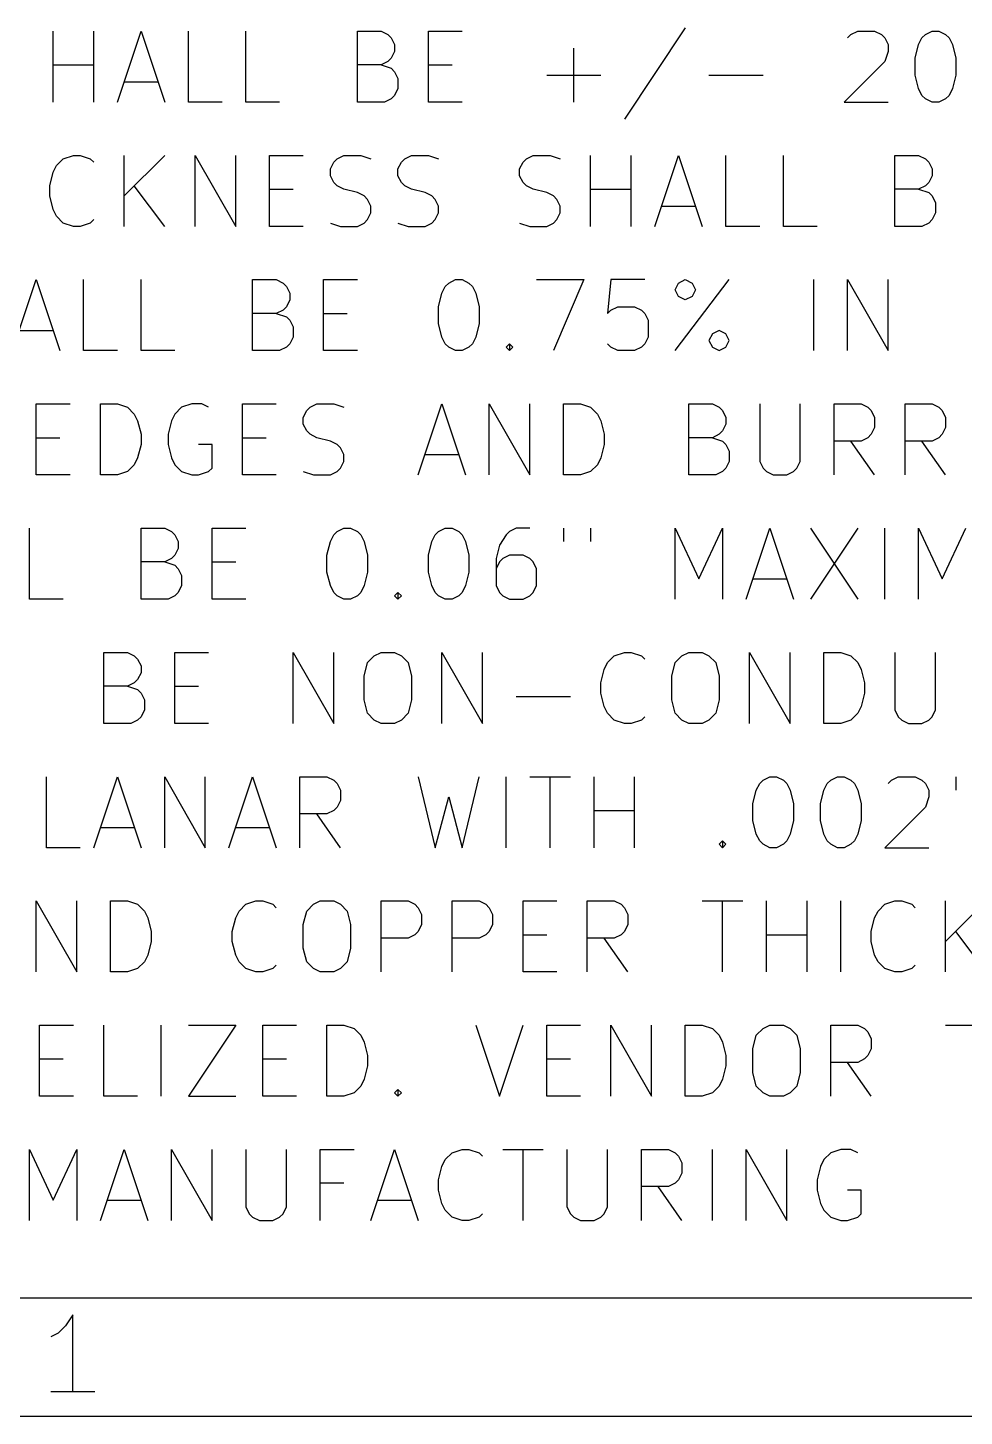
# Model space of a CAD drawing. Extents: x 8 to 330, y -289 to -8.
# Drawn here: x 32.93 to 48.76, y -289 to -265.54 of the extents above; entities that cross this region are included whole.
import ezdxf

# ---------------------------------------------------------------- set-up
doc = ezdxf.new("R2010")
doc.units = 0
doc.header["$MEASUREMENT"] = 0
doc.layers.add('BLACK', color=7, linetype='CONTINUOUS')

msp = doc.modelspace()

# ---------------------------------------------------------------- linework, layer by layer
at = {"layer": 'BLACK', "linetype": 'CONTINUOUS'}
for p, q in [((33.3593, -266.793), (33.3593, -265.593)), ((34.045, -266.793), (34.045, -265.593)), ((34.445, -266.793), (34.845, -265.593)), ((34.845, -265.593), (35.245, -266.793)), ((35.645, -266.793), (35.645, -265.593)), ((36.6164, -266.793), (36.6164, -265.593)), ((38.5021, -265.593), (38.9021, -265.593)), ((38.5021, -266.793), (38.5021, -265.593)), ((38.9021, -265.593), (39.0164, -265.65)), ((39.7021, -265.593), (40.2736, -265.593)), ((39.7021, -266.793), (39.7021, -265.593)), ((44.045, -265.536), (43.0164, -267.079)), ((46.845, -265.65), (46.9593, -265.593)), ((46.9593, -265.593), (47.245, -265.593)), ((47.245, -265.593), (47.3593, -265.65)), ((48.1021, -265.65), (48.2164, -265.593)), ((48.2164, -265.593), (48.3307, -265.593)), ((48.3307, -265.593), (48.445, -265.65)), ((39.0164, -265.65), (39.0736, -265.707)), ((39.0736, -265.707), (39.1307, -265.821)), ((39.1307, -265.821), (39.1307, -265.936)), ((46.7879, -265.707), (46.845, -265.65)), ((47.3593, -265.65), (47.4164, -265.707)), ((47.4164, -265.707), (47.4736, -265.821)), ((47.4736, -265.821), (47.4736, -265.936)), ((47.9307, -266.05), (47.9879, -265.821)), ((47.9879, -265.821), (48.045, -265.707)), ((48.045, -265.707), (48.1021, -265.65)), ((48.445, -265.65), (48.5021, -265.707)), ((48.5021, -265.707), (48.5593, -265.821)), ((48.5593, -265.821), (48.6164, -266.05)), ((39.0736, -266.05), (39.0164, -266.107)), ((39.1307, -265.936), (39.0736, -266.05)), ((42.1593, -266.793), (42.1593, -265.879)), ((47.4736, -265.936), (47.4164, -266.107)), ((47.9307, -266.336), (47.9307, -266.05)), ((48.6164, -266.05), (48.6164, -266.336)), ((33.3593, -266.164), (34.045, -266.164)), ((38.9021, -266.164), (38.5021, -266.164)), ((39.0164, -266.107), (38.9021, -266.164)), ((38.9021, -266.164), (39.0736, -266.221)), ((39.0736, -266.221), (39.1307, -266.279)), ((39.1307, -266.279), (39.1879, -266.393)), ((39.7021, -266.164), (40.1021, -266.164)), ((41.7021, -266.336), (42.6164, -266.336)), ((44.445, -266.336), (45.3593, -266.336)), ((47.4164, -266.107), (46.7307, -266.793)), ((47.9879, -266.564), (47.9307, -266.336)), ((48.6164, -266.336), (48.5593, -266.564)), ((34.5593, -266.45), (35.1307, -266.45)), ((39.1879, -266.564), (39.1307, -266.679)), ((39.1879, -266.393), (39.1879, -266.564)), ((48.045, -266.679), (47.9879, -266.564)), ((48.5593, -266.564), (48.5021, -266.679)), ((36.2164, -266.793), (35.645, -266.793)), ((37.1879, -266.793), (36.6164, -266.793)), ((38.9593, -266.793), (38.5021, -266.793)), ((39.0736, -266.736), (38.9593, -266.793)), ((39.1307, -266.679), (39.0736, -266.736)), ((40.2736, -266.793), (39.7021, -266.793)), ((46.7307, -266.793), (47.4736, -266.793)), ((48.1021, -266.736), (48.045, -266.679)), ((48.2164, -266.793), (48.1021, -266.736)), ((48.3307, -266.793), (48.2164, -266.793)), ((48.445, -266.736), (48.3307, -266.793)), ((48.5021, -266.679), (48.445, -266.736)), ((33.5307, -267.75), (33.7021, -267.693)), ((33.7021, -267.693), (33.8164, -267.693)), ((33.8164, -267.693), (33.9879, -267.75)), ((34.5593, -268.893), (34.5593, -267.693)), ((35.245, -267.693), (34.5593, -268.379)), ((35.7593, -267.693), (36.445, -268.893)), ((35.7593, -268.893), (35.7593, -267.693)), ((36.445, -268.893), (36.445, -267.693)), ((37.0164, -268.893), (37.0164, -267.693)), ((37.0164, -267.693), (37.5879, -267.693)), ((38.1593, -267.75), (38.2736, -267.693)), ((38.2736, -267.693), (38.5593, -267.693)), ((38.5593, -267.693), (38.7307, -267.75)), ((39.3021, -267.75), (39.4164, -267.693)), ((39.4164, -267.693), (39.7021, -267.693)), ((39.7021, -267.693), (39.8736, -267.75)), ((41.3593, -267.75), (41.4736, -267.693)), ((41.4736, -267.693), (41.7593, -267.693)), ((41.7593, -267.693), (41.9307, -267.75)), ((42.445, -268.893), (42.445, -267.693)), ((43.1307, -268.893), (43.1307, -267.693)), ((43.5307, -268.893), (43.9307, -267.693)), ((43.9307, -267.693), (44.3307, -268.893)), ((44.7307, -268.893), (44.7307, -267.693)), ((45.7021, -268.893), (45.7021, -267.693)), ((47.5879, -267.693), (47.9879, -267.693)), ((47.5879, -268.893), (47.5879, -267.693)), ((47.9879, -267.693), (48.1021, -267.75)), ((33.3021, -268.207), (33.3593, -267.979)), ((33.3593, -267.979), (33.4164, -267.864)), ((33.4164, -267.864), (33.5307, -267.75)), ((33.9879, -267.75), (34.045, -267.807)), ((38.045, -267.921), (38.1021, -267.807)), ((38.045, -268.036), (38.045, -267.921)), ((38.1021, -267.807), (38.1593, -267.75)), ((39.1879, -267.921), (39.245, -267.807)), ((39.1879, -268.036), (39.1879, -267.921)), ((39.245, -267.807), (39.3021, -267.75)), ((41.245, -267.921), (41.3021, -267.807)), ((41.245, -268.036), (41.245, -267.921)), ((41.3021, -267.807), (41.3593, -267.75)), ((48.1021, -267.75), (48.1593, -267.807)), ((48.1593, -267.807), (48.2164, -267.921)), ((48.2164, -267.921), (48.2164, -268.036)), ((33.3021, -268.379), (33.3021, -268.207)), ((35.245, -268.893), (34.7307, -268.207)), ((38.1021, -268.15), (38.045, -268.036)), ((38.1593, -268.207), (38.1021, -268.15)), ((38.2736, -268.264), (38.1593, -268.207)), ((39.245, -268.15), (39.1879, -268.036)), ((39.3021, -268.207), (39.245, -268.15)), ((39.4164, -268.264), (39.3021, -268.207)), ((41.3021, -268.15), (41.245, -268.036)), ((41.3593, -268.207), (41.3021, -268.15)), ((41.4736, -268.264), (41.3593, -268.207)), ((48.1021, -268.207), (47.9879, -268.264)), ((48.1593, -268.15), (48.1021, -268.207)), ((48.2164, -268.036), (48.1593, -268.15)), ((33.3593, -268.607), (33.3021, -268.379)), ((37.0164, -268.264), (37.4164, -268.264)), ((38.5021, -268.321), (38.2736, -268.264)), ((38.6164, -268.379), (38.5021, -268.321)), ((38.6736, -268.436), (38.6164, -268.379)), ((38.7307, -268.55), (38.6736, -268.436)), ((39.645, -268.321), (39.4164, -268.264)), ((39.7593, -268.379), (39.645, -268.321)), ((39.8164, -268.436), (39.7593, -268.379)), ((39.8736, -268.55), (39.8164, -268.436)), ((41.7021, -268.321), (41.4736, -268.264)), ((41.8164, -268.379), (41.7021, -268.321)), ((41.8736, -268.436), (41.8164, -268.379)), ((41.9307, -268.55), (41.8736, -268.436)), ((42.445, -268.264), (43.1307, -268.264)), ((47.9879, -268.264), (47.5879, -268.264)), ((47.9879, -268.264), (48.1593, -268.321)), ((48.1593, -268.321), (48.2164, -268.379)), ((48.2164, -268.379), (48.2736, -268.493)), ((33.4164, -268.721), (33.3593, -268.607)), ((38.6736, -268.779), (38.7307, -268.664)), ((38.7307, -268.664), (38.7307, -268.55)), ((39.8164, -268.779), (39.8736, -268.664)), ((39.8736, -268.664), (39.8736, -268.55)), ((41.8736, -268.779), (41.9307, -268.664)), ((41.9307, -268.664), (41.9307, -268.55)), ((43.645, -268.55), (44.2164, -268.55)), ((48.2736, -268.664), (48.2164, -268.779)), ((48.2736, -268.493), (48.2736, -268.664)), ((33.5307, -268.836), (33.4164, -268.721)), ((33.7021, -268.893), (33.5307, -268.836)), ((33.8164, -268.893), (33.7021, -268.893)), ((33.9879, -268.836), (33.8164, -268.893)), ((34.045, -268.779), (33.9879, -268.836)), ((37.5879, -268.893), (37.0164, -268.893)), ((38.045, -268.836), (38.2164, -268.893)), ((38.2164, -268.893), (38.5021, -268.893)), ((38.5021, -268.893), (38.6164, -268.836)), ((38.6164, -268.836), (38.6736, -268.779)), ((39.1879, -268.836), (39.3593, -268.893)), ((39.3593, -268.893), (39.645, -268.893)), ((39.645, -268.893), (39.7593, -268.836)), ((39.7593, -268.836), (39.8164, -268.779)), ((41.245, -268.836), (41.4164, -268.893)), ((41.4164, -268.893), (41.7021, -268.893)), ((41.7021, -268.893), (41.8164, -268.836)), ((41.8164, -268.836), (41.8736, -268.779)), ((45.3021, -268.893), (44.7307, -268.893)), ((46.2736, -268.893), (45.7021, -268.893)), ((48.045, -268.893), (47.5879, -268.893)), ((48.1593, -268.836), (48.045, -268.893)), ((48.2164, -268.779), (48.1593, -268.836)), ((32.6736, -270.993), (33.0736, -269.793)), ((33.0736, -269.793), (33.4736, -270.993)), ((33.8736, -270.993), (33.8736, -269.793)), ((34.845, -270.993), (34.845, -269.793)), ((36.7307, -269.793), (37.1307, -269.793)), ((36.7307, -270.993), (36.7307, -269.793)), ((37.1307, -269.793), (37.245, -269.85)), ((37.245, -269.85), (37.3021, -269.907)), ((37.9307, -269.793), (38.5021, -269.793)), ((37.9307, -270.993), (37.9307, -269.793)), ((39.9879, -269.907), (40.045, -269.85)), ((40.045, -269.85), (40.1593, -269.793)), ((40.1593, -269.793), (40.2736, -269.793)), ((40.2736, -269.793), (40.3879, -269.85)), ((40.3879, -269.85), (40.445, -269.907)), ((41.5307, -269.793), (42.3307, -269.793)), ((42.3307, -269.793), (41.8164, -270.993)), ((42.7879, -269.793), (42.7307, -270.364)), ((43.3593, -269.793), (42.7879, -269.793)), ((43.8736, -270.993), (44.7879, -269.793)), ((43.8736, -269.964), (43.9307, -269.85)), ((43.9307, -269.85), (44.045, -269.793)), ((44.045, -269.793), (44.1593, -269.85)), ((44.1593, -269.85), (44.2164, -269.964)), ((46.2164, -270.993), (46.2164, -269.793)), ((46.7879, -270.993), (46.7879, -269.793)), ((46.7879, -269.793), (47.4736, -270.993)), ((47.4736, -270.993), (47.4736, -269.793)), ((37.3021, -269.907), (37.3593, -270.021)), ((37.3593, -270.021), (37.3593, -270.136)), ((39.8736, -270.25), (39.9307, -270.021)), ((39.9307, -270.021), (39.9879, -269.907)), ((40.445, -269.907), (40.5021, -270.021)), ((40.5021, -270.021), (40.5593, -270.25)), ((43.9307, -270.079), (43.8736, -269.964)), ((44.045, -270.136), (43.9307, -270.079)), ((44.1593, -270.079), (44.045, -270.136)), ((44.2164, -269.964), (44.1593, -270.079)), ((37.245, -270.307), (37.1307, -270.364)), ((37.3021, -270.25), (37.245, -270.307)), ((37.3593, -270.136), (37.3021, -270.25)), ((39.8736, -270.536), (39.8736, -270.25)), ((40.5593, -270.25), (40.5593, -270.536)), ((42.7307, -270.364), (42.7879, -270.307)), ((42.7879, -270.307), (42.9021, -270.25)), ((42.9021, -270.25), (43.1879, -270.25)), ((43.1879, -270.25), (43.3021, -270.307)), ((43.3021, -270.307), (43.3593, -270.364)), ((37.1307, -270.364), (36.7307, -270.364)), ((37.1307, -270.364), (37.3021, -270.421)), ((37.3021, -270.421), (37.3593, -270.479)), ((37.3593, -270.479), (37.4164, -270.593)), ((37.9307, -270.364), (38.3307, -270.364)), ((39.9307, -270.764), (39.8736, -270.536)), ((40.5593, -270.536), (40.5021, -270.764)), ((43.3593, -270.364), (43.4164, -270.479)), ((43.4164, -270.479), (43.4164, -270.764)), ((32.7879, -270.65), (33.3593, -270.65)), ((37.4164, -270.764), (37.3593, -270.879)), ((37.4164, -270.593), (37.4164, -270.764)), ((39.9879, -270.879), (39.9307, -270.764)), ((40.5021, -270.764), (40.445, -270.879)), ((43.4164, -270.764), (43.3593, -270.879)), ((44.5021, -270.707), (44.445, -270.821)), ((44.6164, -270.65), (44.5021, -270.707)), ((44.7307, -270.707), (44.6164, -270.65)), ((44.7879, -270.821), (44.7307, -270.707)), ((34.445, -270.993), (33.8736, -270.993)), ((35.4164, -270.993), (34.845, -270.993)), ((37.1879, -270.993), (36.7307, -270.993)), ((37.3021, -270.936), (37.1879, -270.993)), ((37.3593, -270.879), (37.3021, -270.936)), ((38.5021, -270.993), (37.9307, -270.993)), ((40.045, -270.936), (39.9879, -270.879)), ((40.1593, -270.993), (40.045, -270.936)), ((40.2736, -270.993), (40.1593, -270.993)), ((40.3879, -270.936), (40.2736, -270.993)), ((40.445, -270.879), (40.3879, -270.936)), ((41.0164, -270.936), (41.0736, -270.879)), ((41.0736, -270.993), (41.0164, -270.936)), ((41.0736, -270.879), (41.1307, -270.936)), ((41.0736, -270.879), (41.0736, -270.993)), ((41.1307, -270.936), (41.0736, -270.993)), ((42.7879, -270.936), (42.7307, -270.879)), ((42.9021, -270.993), (42.7879, -270.936)), ((43.1879, -270.993), (42.9021, -270.993)), ((43.3021, -270.936), (43.1879, -270.993)), ((43.3593, -270.879), (43.3021, -270.936)), ((44.445, -270.821), (44.5021, -270.936)), ((44.5021, -270.936), (44.6164, -270.993)), ((44.6164, -270.993), (44.7307, -270.936)), ((44.7307, -270.936), (44.7879, -270.821)), ((33.0736, -271.893), (33.645, -271.893)), ((33.0736, -273.093), (33.0736, -271.893)), ((34.1593, -271.893), (34.445, -271.893)), ((34.1593, -273.093), (34.1593, -271.893)), ((34.445, -271.893), (34.6164, -271.95)), ((34.6164, -271.95), (34.7307, -272.064)), ((35.5307, -271.95), (35.4164, -272.064)), ((35.7021, -271.893), (35.5307, -271.95)), ((35.8736, -271.893), (35.7021, -271.893)), ((35.9879, -271.95), (35.8736, -271.893)), ((36.5593, -271.893), (37.1307, -271.893)), ((36.5593, -273.093), (36.5593, -271.893)), ((37.645, -272.007), (37.7021, -271.95)), ((37.7021, -271.95), (37.8164, -271.893)), ((37.8164, -271.893), (38.1021, -271.893)), ((38.1021, -271.893), (38.2736, -271.95)), ((39.5307, -273.093), (39.9307, -271.893)), ((39.9307, -271.893), (40.3307, -273.093)), ((40.7307, -271.893), (41.4164, -273.093)), ((40.7307, -273.093), (40.7307, -271.893)), ((41.4164, -273.093), (41.4164, -271.893)), ((41.9879, -271.893), (42.2736, -271.893)), ((41.9879, -273.093), (41.9879, -271.893)), ((42.2736, -271.893), (42.445, -271.95)), ((42.445, -271.95), (42.5593, -272.064)), ((44.1021, -271.893), (44.5021, -271.893)), ((44.1021, -273.093), (44.1021, -271.893)), ((44.5021, -271.893), (44.6164, -271.95)), ((44.6164, -271.95), (44.6736, -272.007)), ((45.3021, -271.893), (45.3021, -272.864)), ((45.9879, -272.864), (45.9879, -271.893)), ((46.5593, -271.893), (47.0164, -271.893)), ((46.5593, -273.093), (46.5593, -271.893)), ((47.0164, -271.893), (47.1307, -271.95)), ((47.1307, -271.95), (47.1879, -272.007)), ((47.7593, -271.893), (48.2164, -271.893)), ((47.7593, -273.093), (47.7593, -271.893)), ((48.2164, -271.893), (48.3307, -271.95)), ((48.3307, -271.95), (48.3879, -272.007)), ((34.7307, -272.064), (34.7879, -272.179)), ((34.7879, -272.179), (34.845, -272.407)), ((35.3593, -272.179), (35.3021, -272.407)), ((35.4164, -272.064), (35.3593, -272.179)), ((37.5879, -272.121), (37.645, -272.007)), ((37.5879, -272.236), (37.5879, -272.121)), ((42.5593, -272.064), (42.6164, -272.179)), ((42.6164, -272.179), (42.6736, -272.407)), ((44.6736, -272.007), (44.7307, -272.121)), ((44.7307, -272.121), (44.7307, -272.236)), ((47.1879, -272.007), (47.245, -272.121)), ((47.245, -272.121), (47.245, -272.293)), ((48.3879, -272.007), (48.445, -272.121)), ((48.445, -272.121), (48.445, -272.293)), ((34.845, -272.407), (34.845, -272.579)), ((35.3021, -272.407), (35.3021, -272.579)), ((37.645, -272.35), (37.5879, -272.236)), ((37.7021, -272.407), (37.645, -272.35)), ((37.8164, -272.464), (37.7021, -272.407)), ((42.6736, -272.407), (42.6736, -272.579)), ((44.6164, -272.407), (44.5021, -272.464)), ((44.6736, -272.35), (44.6164, -272.407)), ((44.7307, -272.236), (44.6736, -272.35)), ((47.1879, -272.407), (47.1307, -272.464)), ((47.245, -272.293), (47.1879, -272.407)), ((48.3879, -272.407), (48.3307, -272.464)), ((48.445, -272.293), (48.3879, -272.407)), ((33.0736, -272.464), (33.4736, -272.464)), ((34.845, -272.579), (34.7879, -272.807)), ((35.3021, -272.579), (35.3593, -272.807)), ((36.045, -272.579), (35.8164, -272.579)), ((36.045, -272.979), (36.045, -272.579)), ((36.5593, -272.464), (36.9593, -272.464)), ((38.045, -272.521), (37.8164, -272.464)), ((38.1593, -272.579), (38.045, -272.521)), ((38.2164, -272.636), (38.1593, -272.579)), ((38.2736, -272.75), (38.2164, -272.636)), ((42.6736, -272.579), (42.6164, -272.807)), ((44.5021, -272.464), (44.1021, -272.464)), ((44.5021, -272.464), (44.6736, -272.521)), ((44.6736, -272.521), (44.7307, -272.579)), ((44.7307, -272.579), (44.7879, -272.693)), ((47.0164, -272.521), (46.5593, -272.521)), ((47.245, -273.093), (46.845, -272.521)), ((47.1307, -272.464), (47.0164, -272.521)), ((48.2164, -272.521), (47.7593, -272.521)), ((48.445, -273.093), (48.045, -272.521)), ((48.3307, -272.464), (48.2164, -272.521)), ((34.7879, -272.807), (34.7307, -272.921)), ((35.3593, -272.807), (35.4164, -272.921)), ((38.2164, -272.979), (38.2736, -272.864)), ((38.2736, -272.864), (38.2736, -272.75)), ((39.645, -272.75), (40.2164, -272.75)), ((42.6164, -272.807), (42.5593, -272.921)), ((44.7879, -272.864), (44.7307, -272.979)), ((44.7879, -272.693), (44.7879, -272.864)), ((45.3021, -272.864), (45.3593, -272.979)), ((45.9307, -272.979), (45.9879, -272.864)), ((33.645, -273.093), (33.0736, -273.093)), ((34.445, -273.093), (34.1593, -273.093)), ((34.6164, -273.036), (34.445, -273.093)), ((34.7307, -272.921), (34.6164, -273.036)), ((35.4164, -272.921), (35.5307, -273.036)), ((35.5307, -273.036), (35.7021, -273.093)), ((35.7021, -273.093), (35.8164, -273.093)), ((35.8164, -273.093), (35.9879, -273.036)), ((35.9879, -273.036), (36.045, -272.979)), ((37.1307, -273.093), (36.5593, -273.093)), ((37.5879, -273.036), (37.7593, -273.093)), ((37.7593, -273.093), (38.045, -273.093)), ((38.045, -273.093), (38.1593, -273.036)), ((38.1593, -273.036), (38.2164, -272.979)), ((42.2736, -273.093), (41.9879, -273.093)), ((42.445, -273.036), (42.2736, -273.093)), ((42.5593, -272.921), (42.445, -273.036)), ((44.5593, -273.093), (44.1021, -273.093)), ((44.6736, -273.036), (44.5593, -273.093)), ((44.7307, -272.979), (44.6736, -273.036)), ((45.3593, -272.979), (45.4164, -273.036)), ((45.4164, -273.036), (45.5307, -273.093)), ((45.5307, -273.093), (45.7593, -273.093)), ((45.7593, -273.093), (45.8736, -273.036)), ((45.8736, -273.036), (45.9307, -272.979)), ((32.9593, -275.193), (32.9593, -273.993)), ((34.845, -273.993), (35.245, -273.993)), ((34.845, -275.193), (34.845, -273.993)), ((35.245, -273.993), (35.3593, -274.05)), ((35.3593, -274.05), (35.4164, -274.107)), ((36.045, -273.993), (36.6164, -273.993)), ((36.045, -275.193), (36.045, -273.993)), ((38.1021, -274.107), (38.1593, -274.05)), ((38.1593, -274.05), (38.2736, -273.993)), ((38.2736, -273.993), (38.3879, -273.993)), ((38.3879, -273.993), (38.5021, -274.05)), ((38.5021, -274.05), (38.5593, -274.107)), ((39.8164, -274.107), (39.8736, -274.05)), ((39.8736, -274.05), (39.9879, -273.993)), ((39.9879, -273.993), (40.1021, -273.993)), ((40.1021, -273.993), (40.2164, -274.05)), ((40.2164, -274.05), (40.2736, -274.107)), ((41.0736, -274.05), (41.0164, -274.107)), ((41.1879, -273.993), (41.0736, -274.05)), ((41.4164, -273.993), (41.1879, -273.993)), ((41.9879, -273.993), (41.9879, -274.221)), ((42.445, -273.993), (42.445, -274.221)), ((43.8736, -273.993), (44.2736, -274.85)), ((43.8736, -275.193), (43.8736, -273.993)), ((44.2736, -274.85), (44.6736, -273.993)), ((44.6736, -273.993), (44.6736, -275.193)), ((45.0736, -275.193), (45.4736, -273.993)), ((45.4736, -273.993), (45.8736, -275.193)), ((46.9593, -273.993), (46.1593, -275.193)), ((46.1593, -273.993), (46.9593, -275.193)), ((47.4164, -275.193), (47.4164, -273.993)), ((47.9879, -273.993), (48.3879, -274.85)), ((47.9879, -275.193), (47.9879, -273.993)), ((48.3879, -274.85), (48.7879, -273.993)), ((35.4164, -274.107), (35.4736, -274.221)), ((35.4736, -274.221), (35.4736, -274.336)), ((37.9879, -274.45), (38.045, -274.221)), ((38.045, -274.221), (38.1021, -274.107)), ((38.5593, -274.107), (38.6164, -274.221)), ((38.6164, -274.221), (38.6736, -274.45)), ((39.7021, -274.45), (39.7593, -274.221)), ((39.7593, -274.221), (39.8164, -274.107)), ((40.2736, -274.107), (40.3307, -274.221)), ((40.3307, -274.221), (40.3879, -274.45)), ((40.9021, -274.279), (40.845, -274.507)), ((41.0164, -274.107), (40.9021, -274.279)), ((35.3593, -274.507), (35.245, -274.564)), ((35.4164, -274.45), (35.3593, -274.507)), ((35.4736, -274.336), (35.4164, -274.45)), ((37.9879, -274.736), (37.9879, -274.45)), ((38.6736, -274.45), (38.6736, -274.736)), ((39.7021, -274.736), (39.7021, -274.45)), ((40.3879, -274.45), (40.3879, -274.736)), ((40.845, -274.507), (40.845, -274.964)), ((40.9593, -274.507), (40.9021, -274.564)), ((41.0736, -274.45), (40.9593, -274.507)), ((41.3021, -274.45), (41.0736, -274.45)), ((41.4164, -274.507), (41.3021, -274.45)), ((41.4736, -274.564), (41.4164, -274.507)), ((35.245, -274.564), (34.845, -274.564)), ((35.245, -274.564), (35.4164, -274.621)), ((35.4164, -274.621), (35.4736, -274.679)), ((35.4736, -274.679), (35.5307, -274.793)), ((36.045, -274.564), (36.445, -274.564)), ((38.045, -274.964), (37.9879, -274.736)), ((38.6736, -274.736), (38.6164, -274.964)), ((39.7593, -274.964), (39.7021, -274.736)), ((40.3879, -274.736), (40.3307, -274.964)), ((40.9021, -274.564), (40.845, -274.679)), ((41.5307, -274.679), (41.4736, -274.564)), ((41.5307, -274.964), (41.5307, -274.679)), ((35.5307, -274.964), (35.4736, -275.079)), ((35.5307, -274.793), (35.5307, -274.964)), ((38.1021, -275.079), (38.045, -274.964)), ((38.6164, -274.964), (38.5593, -275.079)), ((39.8164, -275.079), (39.7593, -274.964)), ((40.3307, -274.964), (40.2736, -275.079)), ((40.845, -274.964), (40.9021, -275.079)), ((41.4736, -275.079), (41.5307, -274.964)), ((45.1879, -274.85), (45.7593, -274.85)), ((33.5307, -275.193), (32.9593, -275.193)), ((35.3021, -275.193), (34.845, -275.193)), ((35.4164, -275.136), (35.3021, -275.193)), ((35.4736, -275.079), (35.4164, -275.136)), ((36.6164, -275.193), (36.045, -275.193)), ((38.1593, -275.136), (38.1021, -275.079)), ((38.2736, -275.193), (38.1593, -275.136)), ((38.3879, -275.193), (38.2736, -275.193)), ((38.5021, -275.136), (38.3879, -275.193)), ((38.5593, -275.079), (38.5021, -275.136)), ((39.1307, -275.136), (39.1879, -275.079)), ((39.1879, -275.193), (39.1307, -275.136)), ((39.1879, -275.079), (39.1879, -275.193)), ((39.1879, -275.079), (39.245, -275.136)), ((39.245, -275.136), (39.1879, -275.193)), ((39.8736, -275.136), (39.8164, -275.079)), ((39.9879, -275.193), (39.8736, -275.136)), ((40.1021, -275.193), (39.9879, -275.193)), ((40.2164, -275.136), (40.1021, -275.193)), ((40.2736, -275.079), (40.2164, -275.136)), ((40.9021, -275.079), (40.9593, -275.136)), ((40.9593, -275.136), (41.0736, -275.193)), ((41.0736, -275.193), (41.3021, -275.193)), ((41.3021, -275.193), (41.4164, -275.136)), ((41.4164, -275.136), (41.4736, -275.079)), ((34.2164, -276.093), (34.6164, -276.093)), ((34.2164, -277.293), (34.2164, -276.093)), ((34.6164, -276.093), (34.7307, -276.15)), ((34.7307, -276.15), (34.7879, -276.207)), ((35.4164, -276.093), (35.9879, -276.093)), ((35.4164, -277.293), (35.4164, -276.093)), ((37.4164, -276.093), (38.1021, -277.293)), ((37.4164, -277.293), (37.4164, -276.093)), ((38.1021, -277.293), (38.1021, -276.093)), ((38.6736, -276.264), (38.7879, -276.15)), ((38.7879, -276.15), (38.9021, -276.093)), ((38.9021, -276.093), (39.1307, -276.093)), ((39.1307, -276.093), (39.245, -276.15)), ((39.245, -276.15), (39.3593, -276.264)), ((39.9307, -276.093), (40.6164, -277.293)), ((39.9307, -277.293), (39.9307, -276.093)), ((40.6164, -277.293), (40.6164, -276.093)), ((42.7307, -276.264), (42.845, -276.15)), ((42.845, -276.15), (43.0164, -276.093)), ((43.0164, -276.093), (43.1307, -276.093)), ((43.1307, -276.093), (43.3021, -276.15)), ((43.3021, -276.15), (43.3593, -276.207)), ((43.8736, -276.264), (43.9879, -276.15)), ((43.9879, -276.15), (44.1021, -276.093)), ((44.1021, -276.093), (44.3307, -276.093)), ((44.3307, -276.093), (44.445, -276.15)), ((44.445, -276.15), (44.5593, -276.264)), ((45.1307, -276.093), (45.8164, -277.293)), ((45.1307, -277.293), (45.1307, -276.093)), ((45.8164, -277.293), (45.8164, -276.093)), ((46.3879, -276.093), (46.6736, -276.093)), ((46.3879, -277.293), (46.3879, -276.093)), ((46.6736, -276.093), (46.845, -276.15)), ((46.845, -276.15), (46.9593, -276.264)), ((47.5879, -276.093), (47.5879, -277.064)), ((48.2736, -277.064), (48.2736, -276.093)), ((34.7879, -276.207), (34.845, -276.321)), ((34.845, -276.321), (34.845, -276.436)), ((38.6164, -276.493), (38.6736, -276.264)), ((39.3593, -276.264), (39.4164, -276.493)), ((42.6164, -276.607), (42.6736, -276.379)), ((42.6736, -276.379), (42.7307, -276.264)), ((43.8164, -276.493), (43.8736, -276.264)), ((44.5593, -276.264), (44.6164, -276.493)), ((46.9593, -276.264), (47.0164, -276.379)), ((47.0164, -276.379), (47.0736, -276.607)), ((34.6164, -276.664), (34.2164, -276.664)), ((34.7307, -276.607), (34.6164, -276.664)), ((34.6164, -276.664), (34.7879, -276.721)), ((34.7879, -276.55), (34.7307, -276.607)), ((34.845, -276.436), (34.7879, -276.55)), ((35.4164, -276.664), (35.8164, -276.664)), ((38.6164, -276.893), (38.6164, -276.493)), ((39.4164, -276.493), (39.4164, -276.893)), ((42.6164, -276.779), (42.6164, -276.607)), ((43.8164, -276.893), (43.8164, -276.493)), ((44.6164, -276.493), (44.6164, -276.893)), ((47.0736, -276.607), (47.0736, -276.779)), ((34.7879, -276.721), (34.845, -276.779)), ((34.845, -276.779), (34.9021, -276.893)), ((34.9021, -276.893), (34.9021, -277.064)), ((38.6736, -277.121), (38.6164, -276.893)), ((39.4164, -276.893), (39.3593, -277.121)), ((41.1879, -276.836), (42.1021, -276.836)), ((42.6736, -277.007), (42.6164, -276.779)), ((43.8736, -277.121), (43.8164, -276.893)), ((44.6164, -276.893), (44.5593, -277.121)), ((47.0736, -276.779), (47.0164, -277.007)), ((34.9021, -277.064), (34.845, -277.179)), ((38.7879, -277.236), (38.6736, -277.121)), ((39.3593, -277.121), (39.245, -277.236)), ((42.7307, -277.121), (42.6736, -277.007)), ((42.845, -277.236), (42.7307, -277.121)), ((43.9879, -277.236), (43.8736, -277.121)), ((44.5593, -277.121), (44.445, -277.236)), ((46.9593, -277.121), (46.845, -277.236)), ((47.0164, -277.007), (46.9593, -277.121)), ((47.5879, -277.064), (47.645, -277.179)), ((48.2164, -277.179), (48.2736, -277.064)), ((34.6736, -277.293), (34.2164, -277.293)), ((34.7879, -277.236), (34.6736, -277.293)), ((34.845, -277.179), (34.7879, -277.236)), ((35.9879, -277.293), (35.4164, -277.293)), ((38.9021, -277.293), (38.7879, -277.236)), ((39.1307, -277.293), (38.9021, -277.293)), ((39.245, -277.236), (39.1307, -277.293)), ((43.0164, -277.293), (42.845, -277.236)), ((43.1307, -277.293), (43.0164, -277.293)), ((43.3021, -277.236), (43.1307, -277.293)), ((43.3593, -277.179), (43.3021, -277.236)), ((44.1021, -277.293), (43.9879, -277.236)), ((44.3307, -277.293), (44.1021, -277.293)), ((44.445, -277.236), (44.3307, -277.293)), ((46.6736, -277.293), (46.3879, -277.293)), ((46.845, -277.236), (46.6736, -277.293)), ((47.645, -277.179), (47.7021, -277.236)), ((47.7021, -277.236), (47.8164, -277.293)), ((47.8164, -277.293), (48.045, -277.293)), ((48.045, -277.293), (48.1593, -277.236)), ((48.1593, -277.236), (48.2164, -277.179)), ((33.245, -279.393), (33.245, -278.193)), ((34.045, -279.393), (34.445, -278.193)), ((34.445, -278.193), (34.845, -279.393)), ((35.245, -278.193), (35.9307, -279.393)), ((35.245, -279.393), (35.245, -278.193)), ((35.9307, -279.393), (35.9307, -278.193)), ((36.3307, -279.393), (36.7307, -278.193)), ((36.7307, -278.193), (37.1307, -279.393)), ((37.5307, -278.193), (37.9879, -278.193)), ((37.5307, -279.393), (37.5307, -278.193)), ((37.9879, -278.193), (38.1021, -278.25)), ((38.1021, -278.25), (38.1593, -278.307)), ((39.5307, -278.193), (39.8164, -279.393)), ((40.2736, -279.393), (40.5593, -278.193)), ((41.0164, -279.393), (41.0164, -278.193)), ((41.4164, -278.193), (42.1021, -278.193)), ((41.7593, -279.393), (41.7593, -278.193)), ((42.5021, -279.393), (42.5021, -278.193)), ((43.1879, -279.393), (43.1879, -278.193)), ((45.3021, -278.307), (45.3593, -278.25)), ((45.3593, -278.25), (45.4736, -278.193)), ((45.4736, -278.193), (45.5879, -278.193)), ((45.5879, -278.193), (45.7021, -278.25)), ((45.7021, -278.25), (45.7593, -278.307)), ((46.445, -278.307), (46.5021, -278.25)), ((46.5021, -278.25), (46.6164, -278.193)), ((46.6164, -278.193), (46.7307, -278.193)), ((46.7307, -278.193), (46.845, -278.25)), ((46.845, -278.25), (46.9021, -278.307)), ((47.4736, -278.307), (47.5307, -278.25)), ((47.5307, -278.25), (47.645, -278.193)), ((47.645, -278.193), (47.9307, -278.193)), ((47.9307, -278.193), (48.045, -278.25)), ((48.045, -278.25), (48.1021, -278.307)), ((48.6164, -278.193), (48.6164, -278.421)), ((38.1593, -278.307), (38.2164, -278.421)), ((38.2164, -278.421), (38.2164, -278.593)), ((39.8164, -279.393), (40.045, -278.536)), ((40.045, -278.536), (40.2736, -279.393)), ((45.1879, -278.65), (45.245, -278.421)), ((45.245, -278.421), (45.3021, -278.307)), ((45.7593, -278.307), (45.8164, -278.421)), ((45.8164, -278.421), (45.8736, -278.65)), ((46.3307, -278.65), (46.3879, -278.421)), ((46.3879, -278.421), (46.445, -278.307)), ((46.9021, -278.307), (46.9593, -278.421)), ((46.9593, -278.421), (47.0164, -278.65)), ((48.1021, -278.307), (48.1593, -278.421)), ((48.1593, -278.536), (48.1021, -278.707)), ((48.1593, -278.421), (48.1593, -278.536)), ((38.1021, -278.764), (37.9879, -278.821)), ((38.1593, -278.707), (38.1021, -278.764)), ((38.2164, -278.593), (38.1593, -278.707)), ((42.5021, -278.764), (43.1879, -278.764)), ((45.1879, -278.936), (45.1879, -278.65)), ((45.8736, -278.65), (45.8736, -278.936)), ((46.3307, -278.936), (46.3307, -278.65)), ((47.0164, -278.65), (47.0164, -278.936)), ((48.1021, -278.707), (47.4164, -279.393)), ((37.9879, -278.821), (37.5307, -278.821)), ((38.2164, -279.393), (37.8164, -278.821)), ((45.245, -279.164), (45.1879, -278.936)), ((45.8736, -278.936), (45.8164, -279.164)), ((46.3879, -279.164), (46.3307, -278.936)), ((47.0164, -278.936), (46.9593, -279.164)), ((34.1593, -279.05), (34.7307, -279.05)), ((36.445, -279.05), (37.0164, -279.05)), ((45.3021, -279.279), (45.245, -279.164)), ((45.8164, -279.164), (45.7593, -279.279)), ((46.445, -279.279), (46.3879, -279.164)), ((46.9593, -279.164), (46.9021, -279.279)), ((33.8164, -279.393), (33.245, -279.393)), ((44.6164, -279.336), (44.6736, -279.279)), ((44.6736, -279.393), (44.6164, -279.336)), ((44.6736, -279.279), (44.6736, -279.393)), ((44.6736, -279.279), (44.7307, -279.336)), ((44.7307, -279.336), (44.6736, -279.393)), ((45.3593, -279.336), (45.3021, -279.279)), ((45.4736, -279.393), (45.3593, -279.336)), ((45.5879, -279.393), (45.4736, -279.393)), ((45.7021, -279.336), (45.5879, -279.393)), ((45.7593, -279.279), (45.7021, -279.336)), ((46.5021, -279.336), (46.445, -279.279)), ((46.6164, -279.393), (46.5021, -279.336)), ((46.7307, -279.393), (46.6164, -279.393)), ((46.845, -279.336), (46.7307, -279.393)), ((46.9021, -279.279), (46.845, -279.336)), ((47.4164, -279.393), (48.1593, -279.393)), ((33.0736, -280.293), (33.7593, -281.493)), ((33.0736, -281.493), (33.0736, -280.293)), ((33.7593, -281.493), (33.7593, -280.293)), ((34.3307, -280.293), (34.6164, -280.293)), ((34.3307, -281.493), (34.3307, -280.293)), ((34.6164, -280.293), (34.7879, -280.35)), ((34.7879, -280.35), (34.9021, -280.464)), ((36.5021, -280.464), (36.6164, -280.35)), ((36.6164, -280.35), (36.7879, -280.293)), ((36.7879, -280.293), (36.9021, -280.293)), ((36.9021, -280.293), (37.0736, -280.35)), ((37.0736, -280.35), (37.1307, -280.407)), ((37.645, -280.464), (37.7593, -280.35)), ((37.7593, -280.35), (37.8736, -280.293)), ((37.8736, -280.293), (38.1021, -280.293)), ((38.1021, -280.293), (38.2164, -280.35)), ((38.2164, -280.35), (38.3307, -280.464)), ((38.9021, -280.293), (39.3593, -280.293)), ((38.9021, -281.493), (38.9021, -280.293)), ((39.3593, -280.293), (39.4736, -280.35)), ((39.4736, -280.35), (39.5307, -280.407)), ((39.5307, -280.407), (39.5879, -280.521)), ((40.1021, -280.293), (40.5593, -280.293)), ((40.1021, -281.493), (40.1021, -280.293)), ((40.5593, -280.293), (40.6736, -280.35)), ((40.6736, -280.35), (40.7307, -280.407)), ((40.7307, -280.407), (40.7879, -280.521)), ((41.3021, -280.293), (41.8736, -280.293)), ((41.3021, -281.493), (41.3021, -280.293)), ((42.3879, -281.493), (42.3879, -280.293)), ((42.3879, -280.293), (42.845, -280.293)), ((42.845, -280.293), (42.9593, -280.35)), ((42.9593, -280.35), (43.0164, -280.407)), ((43.0164, -280.407), (43.0736, -280.521)), ((44.3307, -280.293), (45.0164, -280.293)), ((44.6736, -281.493), (44.6736, -280.293)), ((45.4164, -281.493), (45.4164, -280.293)), ((46.1021, -281.493), (46.1021, -280.293)), ((46.6736, -281.493), (46.6736, -280.293)), ((47.3021, -280.464), (47.4164, -280.35)), ((47.4164, -280.35), (47.5879, -280.293)), ((47.5879, -280.293), (47.7021, -280.293)), ((47.7021, -280.293), (47.8736, -280.35)), ((47.8736, -280.35), (47.9307, -280.407)), ((49.1307, -280.293), (48.445, -280.979)), ((48.445, -281.493), (48.445, -280.293)), ((34.9021, -280.464), (34.9593, -280.579)), ((34.9593, -280.579), (35.0164, -280.807)), ((36.3879, -280.807), (36.445, -280.579)), ((36.445, -280.579), (36.5021, -280.464)), ((37.5879, -280.693), (37.645, -280.464)), ((38.3307, -280.464), (38.3879, -280.693)), ((39.5879, -280.521), (39.5879, -280.693)), ((40.7879, -280.521), (40.7879, -280.693)), ((43.0736, -280.521), (43.0736, -280.693)), ((47.1879, -280.807), (47.245, -280.579)), ((47.245, -280.579), (47.3021, -280.464)), ((35.0164, -280.807), (35.0164, -280.979)), ((36.3879, -280.979), (36.3879, -280.807)), ((37.5879, -281.093), (37.5879, -280.693)), ((38.3879, -280.693), (38.3879, -281.093)), ((39.4736, -280.864), (39.3593, -280.921)), ((39.5307, -280.807), (39.4736, -280.864)), ((39.5879, -280.693), (39.5307, -280.807)), ((40.6736, -280.864), (40.5593, -280.921)), ((40.7307, -280.807), (40.6736, -280.864)), ((40.7879, -280.693), (40.7307, -280.807)), ((41.3021, -280.864), (41.7021, -280.864)), ((42.9593, -280.864), (42.845, -280.921)), ((43.0164, -280.807), (42.9593, -280.864)), ((43.0736, -280.693), (43.0164, -280.807)), ((45.4164, -280.864), (46.1021, -280.864)), ((47.1879, -280.979), (47.1879, -280.807)), ((49.1307, -281.493), (48.6164, -280.807)), ((35.0164, -280.979), (34.9593, -281.207)), ((36.445, -281.207), (36.3879, -280.979)), ((37.645, -281.321), (37.5879, -281.093)), ((38.3879, -281.093), (38.3307, -281.321)), ((39.3593, -280.921), (38.9021, -280.921)), ((40.5593, -280.921), (40.1021, -280.921)), ((42.845, -280.921), (42.3879, -280.921)), ((43.0736, -281.493), (42.6736, -280.921)), ((47.245, -281.207), (47.1879, -280.979)), ((34.9021, -281.321), (34.7879, -281.436)), ((34.9593, -281.207), (34.9021, -281.321)), ((36.5021, -281.321), (36.445, -281.207)), ((36.6164, -281.436), (36.5021, -281.321)), ((37.7593, -281.436), (37.645, -281.321)), ((38.3307, -281.321), (38.2164, -281.436)), ((47.3021, -281.321), (47.245, -281.207)), ((47.4164, -281.436), (47.3021, -281.321)), ((34.6164, -281.493), (34.3307, -281.493)), ((34.7879, -281.436), (34.6164, -281.493)), ((36.7879, -281.493), (36.6164, -281.436)), ((36.9021, -281.493), (36.7879, -281.493)), ((37.0736, -281.436), (36.9021, -281.493)), ((37.1307, -281.379), (37.0736, -281.436)), ((37.8736, -281.493), (37.7593, -281.436)), ((38.1021, -281.493), (37.8736, -281.493)), ((38.2164, -281.436), (38.1021, -281.493)), ((41.8736, -281.493), (41.3021, -281.493)), ((47.5879, -281.493), (47.4164, -281.436)), ((47.7021, -281.493), (47.5879, -281.493)), ((47.8736, -281.436), (47.7021, -281.493)), ((47.9307, -281.379), (47.8736, -281.436)), ((33.1307, -282.393), (33.7021, -282.393)), ((33.1307, -283.593), (33.1307, -282.393)), ((34.2164, -283.593), (34.2164, -282.393)), ((35.1879, -283.593), (35.1879, -282.393)), ((36.445, -282.393), (35.645, -283.593)), ((35.645, -282.393), (36.445, -282.393)), ((36.9021, -283.593), (36.9021, -282.393)), ((36.9021, -282.393), (37.4736, -282.393)), ((37.9879, -282.393), (38.2736, -282.393)), ((37.9879, -283.593), (37.9879, -282.393)), ((38.2736, -282.393), (38.445, -282.45)), ((38.445, -282.45), (38.5593, -282.564)), ((40.5021, -282.393), (40.9021, -283.593)), ((40.9021, -283.593), (41.3021, -282.393)), ((41.7021, -282.393), (42.2736, -282.393)), ((41.7021, -283.593), (41.7021, -282.393)), ((42.7879, -282.393), (43.4736, -283.593)), ((42.7879, -283.593), (42.7879, -282.393)), ((43.4736, -283.593), (43.4736, -282.393)), ((44.045, -282.393), (44.3307, -282.393)), ((44.045, -283.593), (44.045, -282.393)), ((44.3307, -282.393), (44.5021, -282.45)), ((44.5021, -282.45), (44.6164, -282.564)), ((45.245, -282.564), (45.3593, -282.45)), ((45.3593, -282.45), (45.4736, -282.393)), ((45.4736, -282.393), (45.7021, -282.393)), ((45.7021, -282.393), (45.8164, -282.45)), ((45.8164, -282.45), (45.9307, -282.564)), ((46.5021, -282.393), (46.9593, -282.393)), ((46.5021, -283.593), (46.5021, -282.393)), ((46.9593, -282.393), (47.0736, -282.45)), ((47.0736, -282.45), (47.1307, -282.507)), ((47.1307, -282.507), (47.1879, -282.621)), ((48.445, -282.393), (49.1307, -282.393)), ((38.5593, -282.564), (38.6164, -282.679)), ((38.6164, -282.679), (38.6736, -282.907)), ((44.6164, -282.564), (44.6736, -282.679)), ((44.6736, -282.679), (44.7307, -282.907)), ((45.1879, -282.793), (45.245, -282.564)), ((45.9307, -282.564), (45.9879, -282.793)), ((47.1879, -282.621), (47.1879, -282.793)), ((33.1307, -282.964), (33.5307, -282.964)), ((36.9021, -282.964), (37.3021, -282.964)), ((38.6736, -282.907), (38.6736, -283.079)), ((41.7021, -282.964), (42.1021, -282.964)), ((44.7307, -282.907), (44.7307, -283.079)), ((45.1879, -283.193), (45.1879, -282.793)), ((45.9879, -282.793), (45.9879, -283.193)), ((47.0736, -282.964), (46.9593, -283.021)), ((47.1307, -282.907), (47.0736, -282.964)), ((47.1879, -282.793), (47.1307, -282.907)), ((38.6736, -283.079), (38.6164, -283.307)), ((44.7307, -283.079), (44.6736, -283.307)), ((45.245, -283.421), (45.1879, -283.193)), ((45.9879, -283.193), (45.9307, -283.421)), ((46.9593, -283.021), (46.5021, -283.021)), ((47.1879, -283.593), (46.7879, -283.021)), ((38.5593, -283.421), (38.445, -283.536)), ((38.6164, -283.307), (38.5593, -283.421)), ((44.6164, -283.421), (44.5021, -283.536)), ((44.6736, -283.307), (44.6164, -283.421)), ((45.3593, -283.536), (45.245, -283.421)), ((45.9307, -283.421), (45.8164, -283.536)), ((33.7021, -283.593), (33.1307, -283.593)), ((34.7879, -283.593), (34.2164, -283.593)), ((35.645, -283.593), (36.445, -283.593)), ((37.4736, -283.593), (36.9021, -283.593)), ((38.2736, -283.593), (37.9879, -283.593)), ((38.445, -283.536), (38.2736, -283.593)), ((39.1307, -283.536), (39.1879, -283.479)), ((39.1879, -283.593), (39.1307, -283.536)), ((39.1879, -283.479), (39.1879, -283.593)), ((39.1879, -283.479), (39.245, -283.536)), ((39.245, -283.536), (39.1879, -283.593)), ((42.2736, -283.593), (41.7021, -283.593)), ((44.3307, -283.593), (44.045, -283.593)), ((44.5021, -283.536), (44.3307, -283.593)), ((45.4736, -283.593), (45.3593, -283.536)), ((45.7021, -283.593), (45.4736, -283.593)), ((45.8164, -283.536), (45.7021, -283.593)), ((32.9593, -284.493), (33.3593, -285.35)), ((32.9593, -285.693), (32.9593, -284.493)), ((33.3593, -285.35), (33.7593, -284.493)), ((33.7593, -284.493), (33.7593, -285.693)), ((34.1593, -285.693), (34.5593, -284.493)), ((34.5593, -284.493), (34.9593, -285.693)), ((35.3593, -284.493), (36.045, -285.693)), ((35.3593, -285.693), (35.3593, -284.493)), ((36.045, -285.693), (36.045, -284.493)), ((36.6164, -284.493), (36.6164, -285.464)), ((37.3021, -285.464), (37.3021, -284.493)), ((37.8736, -284.493), (38.445, -284.493)), ((37.8736, -285.693), (37.8736, -284.493)), ((38.7307, -285.693), (39.1307, -284.493)), ((39.1307, -284.493), (39.5307, -285.693)), ((39.9879, -284.664), (40.1021, -284.55)), ((40.1021, -284.55), (40.2736, -284.493)), ((40.2736, -284.493), (40.3879, -284.493)), ((40.3879, -284.493), (40.5593, -284.55)), ((40.5593, -284.55), (40.6164, -284.607)), ((40.9593, -284.493), (41.645, -284.493)), ((41.3021, -285.693), (41.3021, -284.493)), ((42.045, -284.493), (42.045, -285.464)), ((42.7307, -285.464), (42.7307, -284.493)), ((43.3021, -284.493), (43.7593, -284.493)), ((43.3021, -285.693), (43.3021, -284.493)), ((43.7593, -284.493), (43.8736, -284.55)), ((43.8736, -284.55), (43.9307, -284.607)), ((43.9307, -284.607), (43.9879, -284.721)), ((44.5021, -285.693), (44.5021, -284.493)), ((45.0736, -284.493), (45.7593, -285.693)), ((45.0736, -285.693), (45.0736, -284.493)), ((45.7593, -285.693), (45.7593, -284.493)), ((46.5021, -284.55), (46.3879, -284.664)), ((46.6736, -284.493), (46.5021, -284.55)), ((46.845, -284.493), (46.6736, -284.493)), ((46.9593, -284.55), (46.845, -284.493)), ((39.8736, -285.007), (39.9307, -284.779)), ((39.9307, -284.779), (39.9879, -284.664)), ((43.9879, -284.721), (43.9879, -284.893)), ((46.3307, -284.779), (46.2736, -285.007)), ((46.3879, -284.664), (46.3307, -284.779)), ((38.2736, -285.064), (37.8736, -285.064)), ((39.8736, -285.179), (39.8736, -285.007)), ((43.8736, -285.064), (43.7593, -285.121)), ((43.9307, -285.007), (43.8736, -285.064)), ((43.9879, -284.893), (43.9307, -285.007)), ((46.2736, -285.007), (46.2736, -285.179)), ((39.9307, -285.407), (39.8736, -285.179)), ((43.7593, -285.121), (43.3021, -285.121)), ((43.9879, -285.693), (43.5879, -285.121)), ((46.2736, -285.179), (46.3307, -285.407)), ((47.0164, -285.179), (46.7879, -285.179)), ((47.0164, -285.579), (47.0164, -285.179)), ((34.2736, -285.35), (34.845, -285.35)), ((36.6164, -285.464), (36.6736, -285.579)), ((36.6736, -285.579), (36.7307, -285.636)), ((37.1879, -285.636), (37.245, -285.579)), ((37.245, -285.579), (37.3021, -285.464)), ((38.845, -285.35), (39.4164, -285.35)), ((39.9879, -285.521), (39.9307, -285.407)), ((40.1021, -285.636), (39.9879, -285.521)), ((40.6164, -285.579), (40.5593, -285.636)), ((42.045, -285.464), (42.1021, -285.579)), ((42.1021, -285.579), (42.1593, -285.636)), ((42.6164, -285.636), (42.6736, -285.579)), ((42.6736, -285.579), (42.7307, -285.464)), ((46.3307, -285.407), (46.3879, -285.521)), ((46.3879, -285.521), (46.5021, -285.636)), ((46.9593, -285.636), (47.0164, -285.579)), ((36.7307, -285.636), (36.845, -285.693)), ((36.845, -285.693), (37.0736, -285.693)), ((37.0736, -285.693), (37.1879, -285.636)), ((40.2736, -285.693), (40.1021, -285.636)), ((40.3879, -285.693), (40.2736, -285.693)), ((40.5593, -285.636), (40.3879, -285.693)), ((42.1593, -285.636), (42.2736, -285.693)), ((42.2736, -285.693), (42.5021, -285.693)), ((42.5021, -285.693), (42.6164, -285.636)), ((46.5021, -285.636), (46.6736, -285.693)), ((46.6736, -285.693), (46.7879, -285.693)), ((46.7879, -285.693), (46.9593, -285.636)), ((10, -287.002), (200.007, -287.002)), ((33.694, -287.29), (33.5702, -287.476)), ((33.694, -288.59), (33.694, -287.29)), ((33.4464, -287.6), (33.3226, -287.662)), ((33.5702, -287.476), (33.4464, -287.6)), ((34.0655, -288.59), (33.3226, -288.59)), ((8, -289.002), (202.007, -289.002))]:
    msp.add_line(p, q, dxfattribs=at)

doc.saveas('drawing.dxf')
